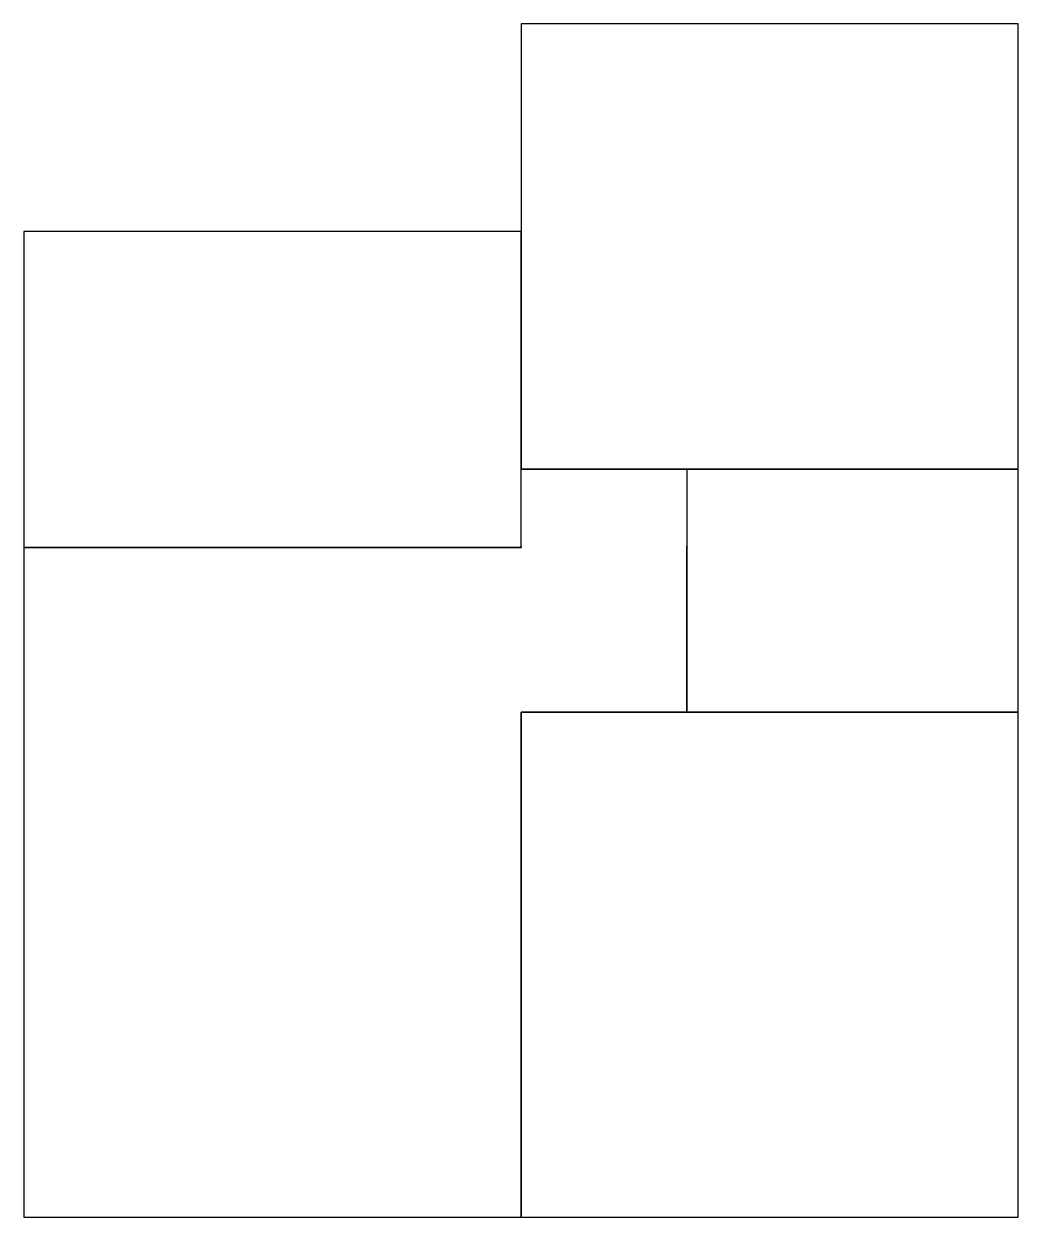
# Model space of a CAD drawing. Header units: inches. Extents: x 0 to 6, y 0 to 7.2.
import ezdxf

# ---------------------------------------------------------------- set-up
doc = ezdxf.new("R2010")
doc.units = ezdxf.units.IN
doc.header["$MEASUREMENT"] = 0

msp = doc.modelspace()

# ---------------------------------------------------------------- linework, layer by layer
for points in [[(3, 4.5117), (6, 4.5117), (6, 7.1983), (3, 7.1983)], [(0, 4.04), (3, 4.04), (3, 5.9467), (0, 5.9467)], [(4, 3.0467), (6, 3.0467), (6, 4.5117), (4, 4.5117)], [(3, 0), (6, 0), (6, 3.0467), (3, 3.0467)]]:
    msp.add_lwpolyline(points, close=True)
for points in [[(4, 4.5117), (3, 4.5117)], [(3, 4.04), (0, 4.04), (0, 0), (3, 0), (3, 3.0467)], [(3, 3.0467), (4, 3.0467), (4, 4.0467)], [(3, 4.0467), (3, 4.04)]]:
    msp.add_lwpolyline(points)

doc.saveas('drawing.dxf')
